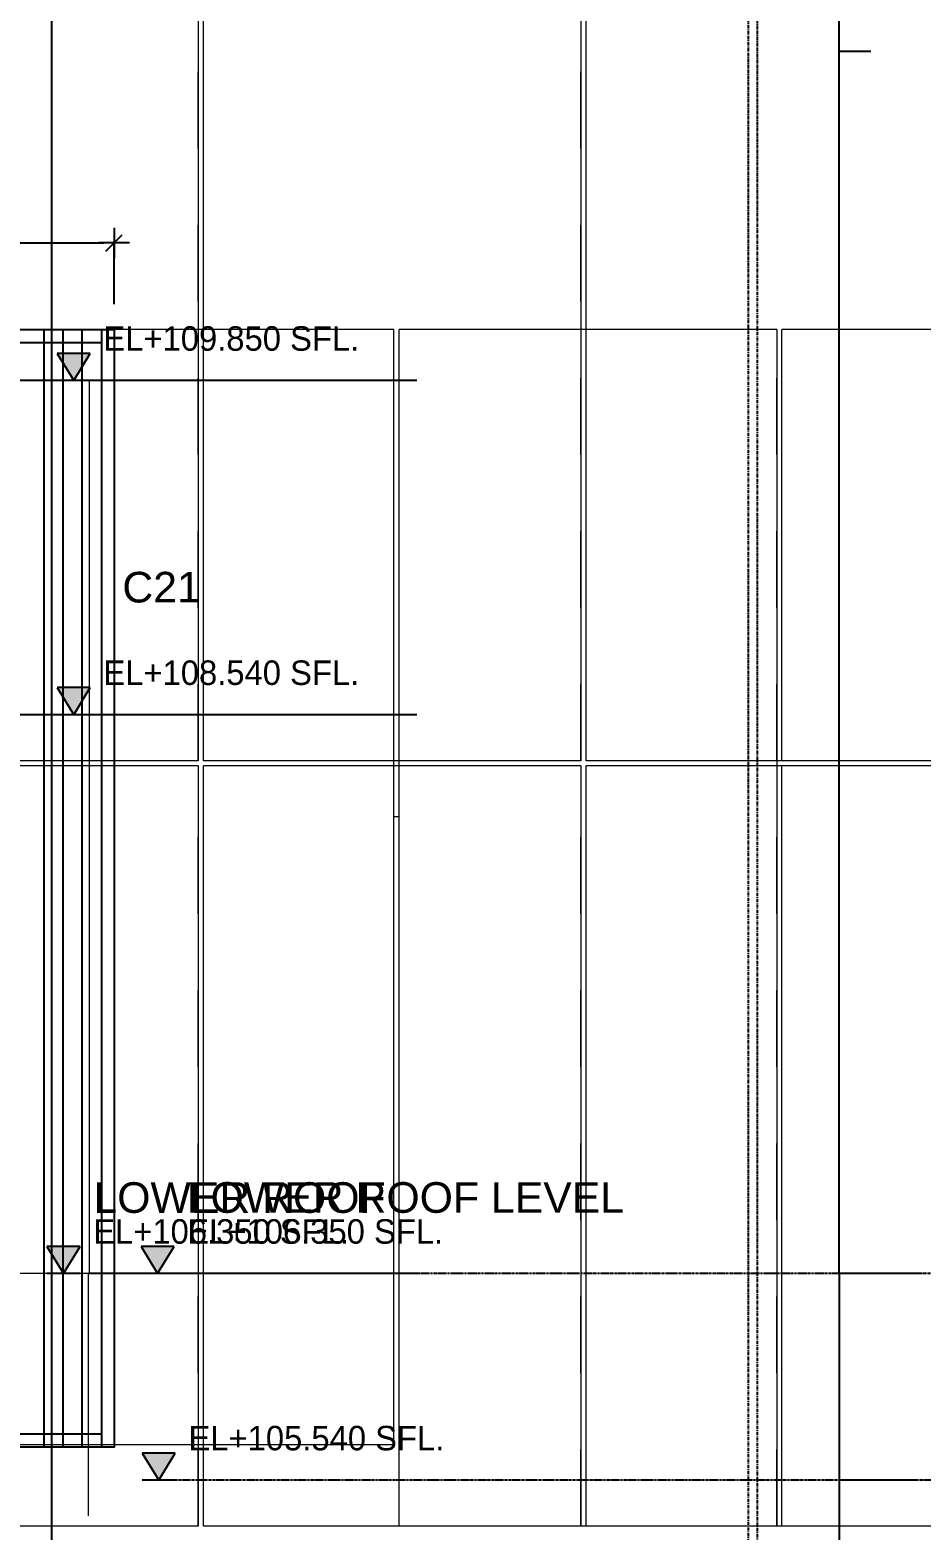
# Model space of a CAD drawing. Header units: millimetres. Extents: x 663313 to 1226001, y 1431724 to 1620898.
# Drawn here: x 1061378 to 1064871, y 1512950 to 1518829 of the extents above; entities that cross this region are included whole.
import ezdxf
from ezdxf.enums import TextEntityAlignment as Align

# ---------------------------------------------------------------- set-up
doc = ezdxf.new("R2010")
doc.units = ezdxf.units.MM
for name, pattern in [('Grid Line', [22.225, 12.7, -3.175, 3.175, -3.175]), ('HIDDEN', [0.375, 0.25, -0.125]), ('XKITLINE00', [0]), ('XKITLINE02', [4, 2, -2])]:
    doc.linetypes.add(name, pattern=pattern)
doc.layers.add('000 - 0_HIDE_OBJ_FRAMING_DEF_SUB', color=7, linetype='Continuous', plot=False)
doc.layers.add('A-FLOR-E', color=7, linetype='Continuous', lineweight=9)
doc.layers.add('A-GENM', color=7, linetype='Continuous', lineweight=9)
doc.layers.add('CVA044__', color=7, linetype='Continuous')
doc.layers.add('DIM', color=7, linetype='Continuous')
doc.styles.add('ANGSANA', font='angsana.shx', dxfattribs={"width": 0.9})
doc.styles.add('Arial', font='arial.ttf')
doc.dimstyles.new('Dim - 40 - End', dxfattribs={"dimscale": 0.04, "dimtxt": 3, "dimasz": 1, "dimexe": 0, "dimexo": 2.5, "dimgap": 1.5, "dimtad": 1, "dimdec": 0, "dimlfac": 1000, "dimzin": 1, "dimdsep": 46, "dimtxsty": 'Arial', "dimblk": 'END', "dimcen": 0.09, "dimclrd": 7, "dimclre": 7, "dimclrt": 7, "dimadec": 0, "dimazin": 0, "dimtfac": 1, "dimtdec": 0, "dimtix": 1, "dimtofl": 0, "dimtmove": 2, "dimatfit": 3, "dimfxl": 1, "dimtfill": 1, "dimtfillclr": 256, "dimtolj": 1, "dimtzin": 0, "dimarcsym": 0})

# ---------------------------------------------------------------- blocks, each defined once
blk = doc.blocks.new('*A27341188')
at = {"layer": '000 - 0_HIDE_OBJ_FRAMING_DEF_SUB', "color": 7, "linetype": 'XKITLINE02', "lineweight": 0}
for p, q in [((347.90058, 31.882036), (347.90058, 51.748703)), ((357.767247, 31.882036), (357.767247, 51.748703)), ((347.90058, 11.882036), (347.90058, 31.748703)), ((357.767247, 11.882036), (357.767247, 31.748703))]:
    blk.add_line(p, q, dxfattribs=at)
at = {"layer": '000 - 0_HIDE_OBJ_FRAMING_DEF_SUB', "color": 7, "linetype": 'XKITLINE00', "lineweight": 0}
for p, q in [((347.900591, 31.882036), (347.900591, 51.748703)), ((357.767257, 51.748703), (357.767257, 31.882036)), ((357.767257, 31.882036), (347.90058, 31.882036)), ((357.767257, 31.748703), (347.90058, 31.748703)), ((347.900591, 11.882036), (347.900591, 31.748703)), ((357.767257, 31.748703), (357.767257, 11.882036)), ((357.767257, 11.882036), (347.90058, 11.882036))]:
    blk.add_line(p, q, dxfattribs=at)
blk = doc.blocks.new('*A27351189')
at = {"layer": '000 - 0_HIDE_OBJ_FRAMING_DEF_SUB', "color": 7, "linetype": 'XKITLINE02', "lineweight": 0}
for p, q in [((357.90058, 31.882036), (357.90058, 51.748703)), ((357.90058, 11.882036), (357.90058, 31.748703))]:
    blk.add_line(p, q, dxfattribs=at)
at = {"layer": '000 - 0_HIDE_OBJ_FRAMING_DEF_SUB', "color": 7, "linetype": 'XKITLINE00', "lineweight": 0}
for p, q in [((357.900591, 31.882036), (357.900591, 51.748703)), ((367.767257, 31.882036), (357.90058, 31.882036)), ((367.767257, 31.748703), (357.90058, 31.748703)), ((357.900591, 11.882036), (357.900591, 31.748703)), ((367.767257, 11.882036), (357.90058, 11.882036))]:
    blk.add_line(p, q, dxfattribs=at)
blk = doc.blocks.new('*A27391193')
at = {"layer": '000 - 0_HIDE_OBJ_FRAMING_DEF_SUB', "color": 7, "linetype": 'XKITLINE02', "lineweight": 0}
for p, q in [((347.767247, 31.882036), (347.767247, 51.748703)), ((347.767247, 11.882036), (347.767247, 31.748703))]:
    blk.add_line(p, q, dxfattribs=at)
at = {"layer": '000 - 0_HIDE_OBJ_FRAMING_DEF_SUB', "color": 7, "linetype": 'XKITLINE00', "lineweight": 0}
for p, q in [((347.767257, 51.748703), (347.767257, 31.882036)), ((347.767257, 31.882036), (337.90058, 31.882036)), ((347.767257, 31.748703), (337.90058, 31.748703)), ((347.767257, 31.748703), (347.767257, 11.882036)), ((347.767257, 11.882036), (337.90058, 11.882036))]:
    blk.add_line(p, q, dxfattribs=at)
blk = doc.blocks.new('*A27411195')
at = {"layer": '000 - 0_HIDE_OBJ_FRAMING_DEF_SUB', "color": 7, "linetype": 'XKITLINE00', "lineweight": 0}
for p, q in [((317.900591, 43.148703), (317.90058, 43.148703)), ((317.900591, 31.882036), (317.900591, 43.148703)), ((322.433924, 43.148703), (317.900591, 43.148703)), ((327.767257, 31.882036), (317.90058, 31.882036)), ((327.767257, 31.748703), (317.90058, 31.748703)), ((317.900591, 11.882036), (317.900591, 31.748703)), ((327.767257, 11.882036), (317.90058, 11.882036))]:
    blk.add_line(p, q, dxfattribs=at)
at = {"layer": '000 - 0_HIDE_OBJ_FRAMING_DEF_SUB', "color": 7, "linetype": 'XKITLINE02', "lineweight": 0}
for p, q in [((317.90058, 31.882036), (317.90058, 43.148703)), ((317.90058, 43.148703), (317.900591, 43.148703)), ((317.90058, 11.882036), (317.90058, 31.748703))]:
    blk.add_line(p, q, dxfattribs=at)
blk = doc.blocks.new('*A27421196')
at = {"layer": '000 - 0_HIDE_OBJ_FRAMING_DEF_SUB', "color": 7, "linetype": 'XKITLINE00', "lineweight": 0}
for p, q in [((317.767257, 43.148703), (307.90058, 43.148703)), ((307.900591, 11.882036), (307.900591, 43.148703)), ((317.767257, 43.148703), (317.767257, 11.882036)), ((317.767257, 11.882036), (307.90058, 11.882036))]:
    blk.add_line(p, q, dxfattribs=at)
at = {"layer": '000 - 0_HIDE_OBJ_FRAMING_DEF_SUB', "color": 7, "linetype": 'XKITLINE02', "lineweight": 0}
for p, q in [((307.90058, 11.882036), (307.90058, 43.148703)), ((317.767247, 11.882036), (317.767247, 43.148703))]:
    blk.add_line(p, q, dxfattribs=at)
blk = doc.blocks.new('3')
at = {"layer": '000 - 0_HIDE_OBJ_FRAMING_DEF_SUB', "color": 7, "linetype": 'XKITLINE00', "lineweight": 0}
for p, q in [((663618.5508, 1524738.0681), (663618.5308, 1524738.0681)), ((663618.5508, 1524737.6681), (663618.5308, 1524737.6681))]:
    blk.add_line(p, q, dxfattribs=at)
blk.add_lwpolyline([(663617.0508, 1524739.5781), (663617.0508, 1524735.2081), (663618.5308, 1524735.2081), (663618.5308, 1524739.5781)], close=True, dxfattribs=at)
at = {"layer": '000 - 0_HIDE_OBJ_FRAMING_DEF_SUB', "color": 7, "lineweight": 0, "xscale": 0.15, "yscale": 0.15, "zscale": 0.15}
for name in ['*A27351189', '*A27411195', '*A27391193', '*A27341188', '*A27421196']:
    blk.add_blockref(name, (663572.3657, 1524733.1057), dxfattribs=at)
blk = doc.blocks.new('END')
at = {"color": 7}
for p, q in [((0, 1.5), (0, -1.5)), ((1.5, 0), (-1.5, 0)), ((-0.8, -0.8), (0.8, 0.8))]:
    blk.add_line(p, q, dxfattribs=at)
blk = doc.blocks.new('*D5007')
at = {"layer": '000 - 0_HIDE_OBJ_FRAMING_DEF_SUB', "color": 7, "lineweight": -2, "transparency": 16777216}
for p, q in [((-14319.8, 111540), (-14443.6, 111540)), ((-14443.6, 111140), (-14443.6, 111540)), ((-14319.8, 111140), (-14443.6, 111140))]:
    blk.add_line(p, q, dxfattribs=at)
at = {"layer": 'Defpoints', "color": 7, "transparency": 16777216}
for p in [(-14443.6, 111540), (-14319.7, 111540), (-14319.7, 111140)]:
    blk.add_point(p, dxfattribs=at)
at = {"layer": '000 - 0_HIDE_OBJ_FRAMING_DEF_SUB', "color": 7, "lineweight": -2, "transparency": 16777216, "xscale": 0.04, "yscale": 0.04, "zscale": 0.04}
for p, rotation in [((-14443.6, 111540), 90), ((-14443.6, 111140), 270)]:
    blk.add_blockref('END', p, dxfattribs=dict(at, rotation=rotation))
at = {"layer": '000 - 0_HIDE_OBJ_FRAMING_DEF_SUB', "color": 7, "transparency": 16777216, "insert": (-14443.7, 111340), "char_height": 0.12, "attachment_point": 5, "rotation": 90, "style": 'Arial', "bg_fill": 3, "box_fill_scale": 1.1, "bg_fill_color": 256, "bg_fill_true_color": 13158600, "bg_fill_transparency": 0}
blk.add_mtext('\\A1;400000', dxfattribs=at)
blk = doc.blocks.new('*D5011')
at = {"layer": '000 - 0_HIDE_OBJ_FRAMING_DEF_SUB', "color": 7, "lineweight": -2, "transparency": 16777216}
for p, q in [((-14139.8, 105540), (-14443.6, 105540)), ((-14443.6, 105540), (-14443.6, 105140)), ((-14139.8, 105140), (-14443.6, 105140))]:
    blk.add_line(p, q, dxfattribs=at)
at = {"layer": 'Defpoints', "color": 7, "transparency": 16777216}
for p in [(-14139.7, 105540), (-14443.6, 105140), (-14139.7, 105140)]:
    blk.add_point(p, dxfattribs=at)
at = {"layer": '000 - 0_HIDE_OBJ_FRAMING_DEF_SUB', "color": 7, "lineweight": -2, "transparency": 16777216, "xscale": 0.04, "yscale": 0.04, "zscale": 0.04}
for p, rotation in [((-14443.6, 105540), 90), ((-14443.6, 105140), 270)]:
    blk.add_blockref('END', p, dxfattribs=dict(at, rotation=rotation))
at = {"layer": '000 - 0_HIDE_OBJ_FRAMING_DEF_SUB', "color": 7, "transparency": 16777216, "insert": (-14443.7, 105340), "char_height": 0.12, "attachment_point": 5, "rotation": 90, "style": 'Arial', "bg_fill": 3, "box_fill_scale": 1.1, "bg_fill_color": 256, "bg_fill_true_color": 13158600, "bg_fill_transparency": 0}
blk.add_mtext('\\A1;400000', dxfattribs=at)
blk = doc.blocks.new('*D5012')
at = {"layer": '000 - 0_HIDE_OBJ_FRAMING_DEF_SUB', "color": 7, "lineweight": -2, "transparency": 16777216}
for p, q in [((-14323, 111140), (-14443.6, 111140)), ((-14443.6, 106350), (-14443.6, 111140)), ((-14323, 106350), (-14443.6, 106350))]:
    blk.add_line(p, q, dxfattribs=at)
at = {"layer": 'Defpoints', "color": 7, "transparency": 16777216}
for p in [(-14443.6, 111140), (-14322.9, 111140), (-14322.9, 106350)]:
    blk.add_point(p, dxfattribs=at)
at = {"layer": '000 - 0_HIDE_OBJ_FRAMING_DEF_SUB', "color": 7, "lineweight": -2, "transparency": 16777216, "xscale": 0.04, "yscale": 0.04, "zscale": 0.04}
for p, rotation in [((-14443.6, 111140), 90), ((-14443.6, 106350), 270)]:
    blk.add_blockref('END', p, dxfattribs=dict(at, rotation=rotation))
at = {"layer": '000 - 0_HIDE_OBJ_FRAMING_DEF_SUB', "color": 7, "transparency": 16777216, "insert": (-14443.7, 108745), "char_height": 0.12, "attachment_point": 5, "rotation": 90, "style": 'Arial', "bg_fill": 3, "box_fill_scale": 1.1, "bg_fill_color": 256, "bg_fill_true_color": 13158600, "bg_fill_transparency": 0}
blk.add_mtext('\\A1;4790000', dxfattribs=at)
blk = doc.blocks.new('LEV-SEC')
at = {"layer": '000 - 0_HIDE_OBJ_FRAMING_DEF_SUB'}
blk.add_hatch(color=7, dxfattribs=at).paths.add_polyline_path([(-1.62, 2.67), (0, 0), (1.62, 2.67)])
at = {"layer": '000 - 0_HIDE_OBJ_FRAMING_DEF_SUB', "color": 7}
for p, q in [((-1.62, 2.67), (0, 0)), ((1.62, 2.67), (-1.62, 2.67)), ((0, 0), (1.62, 2.67)), ((1.62, 0), (-1.62, 0))]:
    blk.add_line(p, q, dxfattribs=at)
at = {"layer": '000 - 0_HIDE_OBJ_FRAMING_DEF_SUB', "color": 7, "style": 'ANGSANA'}
blk.add_attdef('ELEVATION', text='', height=2.4, dxfattribs=at).set_placement((2.91, 2.21), align=Align.BOTTOM_LEFT)
blk = doc.blocks.new('*D5047')
at = {"layer": '000 - 0_HIDE_OBJ_FRAMING_DEF_SUB', "color": 7, "lineweight": -2, "transparency": 16777216}
for p, q in [((-14137.4, 106350), (-14443.6, 106350)), ((-14443.6, 106350), (-14443.6, 105540)), ((-14137.4, 105540), (-14443.6, 105540))]:
    blk.add_line(p, q, dxfattribs=at)
at = {"layer": 'Defpoints', "color": 7, "transparency": 16777216}
for p in [(-14137.3, 106350), (-14443.6, 105540), (-14137.3, 105540)]:
    blk.add_point(p, dxfattribs=at)
at = {"layer": '000 - 0_HIDE_OBJ_FRAMING_DEF_SUB', "color": 7, "lineweight": -2, "transparency": 16777216, "xscale": 0.04, "yscale": 0.04, "zscale": 0.04}
for p, rotation in [((-14443.6, 106350), 90), ((-14443.6, 105540), 270)]:
    blk.add_blockref('END', p, dxfattribs=dict(at, rotation=rotation))
at = {"layer": '000 - 0_HIDE_OBJ_FRAMING_DEF_SUB', "color": 7, "transparency": 16777216, "insert": (-14443.7, 105945), "char_height": 0.12, "attachment_point": 5, "rotation": 90, "style": 'Arial', "bg_fill": 3, "box_fill_scale": 1.1, "bg_fill_color": 256, "bg_fill_true_color": 13158600, "bg_fill_transparency": 0}
blk.add_mtext('\\A1;810000', dxfattribs=at)
blk = doc.blocks.new('GM_Louver Grill Vertical Z1 - Z Profile-V256-ENT 4 ELE-2 sheet')
at = {"layer": '000 - 0_HIDE_OBJ_FRAMING_DEF_SUB', "color": 7}
blk.add_line((-142238.2, 105670), (-142238.2, 110050), dxfattribs=at)
blk = doc.blocks.new('5')
at = {"layer": '000 - 0_HIDE_OBJ_FRAMING_DEF_SUB', "color": 7}
for p, q in [((1866226.1, 110050), (1866226.1, 105670)), ((1864826.1, 110000), (1866226.1, 110000)), ((1866226.1, 105720), (1864826.1, 105720))]:
    blk.add_line(p, q, dxfattribs=at)
blk.add_lwpolyline([(1864776.1, 110050), (1866276.1, 110050), (1866276.1, 105670), (1864776.1, 105670)], close=True, dxfattribs=at)
at = {"layer": 'A-GENM', "color": 7}
for p in [(2008239.3, 0), (2008314.3, 0), (2008389.3, 0)]:
    blk.add_blockref('GM_Louver Grill Vertical Z1 - Z Profile-V256-ENT 4 ELE-2 sheet', p, dxfattribs=at)
blk = doc.blocks.new('*D5150')
at = {"layer": '000 - 0_HIDE_OBJ_FRAMING_DEF_SUB', "color": 7, "lineweight": -2, "transparency": 16777216}
for p, q in [((28.2605, 3.8), (28.2605, 4.0395)), ((28.3005, 4.0395), (29.7205, 4.0395)), ((29.7605, 3.8), (29.7605, 4.0395))]:
    blk.add_line(p, q, dxfattribs=at)
at = {"layer": 'Defpoints', "color": 7, "transparency": 16777216}
for p in [(29.7605, 4.0395), (28.2605, 3.7), (29.7605, 3.7)]:
    blk.add_point(p, dxfattribs=at)
at = {"layer": '000 - 0_HIDE_OBJ_FRAMING_DEF_SUB', "color": 7, "lineweight": -2, "transparency": 16777216, "xscale": 0.04, "yscale": 0.04, "zscale": 0.04, "rotation": 180}
blk.add_blockref('END', (28.2605, 4.0395), dxfattribs=at)
at = {"layer": '000 - 0_HIDE_OBJ_FRAMING_DEF_SUB', "color": 7, "lineweight": -2, "transparency": 16777216, "xscale": 0.04, "yscale": 0.04, "zscale": 0.04}
blk.add_blockref('END', (29.7605, 4.0395), dxfattribs=at)
at = {"layer": '000 - 0_HIDE_OBJ_FRAMING_DEF_SUB', "color": 7, "transparency": 16777216, "insert": (29.0105, 4.1608), "char_height": 0.12, "attachment_point": 5, "style": 'Arial', "bg_fill": 3, "box_fill_scale": 1.1, "bg_fill_color": 256, "bg_fill_true_color": 13158600, "bg_fill_transparency": 0}
blk.add_mtext('\\A1;1500', dxfattribs=at)
blk = doc.blocks.new('W-1-PP18-ST_ENT4_REV00_20260602-153434_ELEVATION_3_ST')
at = {"layer": '000 - 0_HIDE_OBJ_FRAMING_DEF_SUB', "color": 7, "linetype": 'Grid Line'}
blk.add_line((-14800, 103564.3907), (-14800, 116682.8551), dxfattribs=at)
at = {"layer": '000 - 0_HIDE_OBJ_FRAMING_DEF_SUB', "color": 7, "linetype": 'Grid Line', "ltscale": 0.6}
for p, q in [((-7850, 106350), (-17111.0505, 106350)), ((-4905, 105540), (-17111.0505, 105540))]:
    blk.add_line(p, q, dxfattribs=at)
at = {"layer": '000 - 0_HIDE_OBJ_FRAMING_DEF_SUB', "color": 7, "xscale": 40, "yscale": 40, "zscale": 40}
for p, values in [((-17115.664, 106350), {'ELEVATION': 'EL+106.350 SFL.'}), ((-17111.0505, 105540), {'ELEVATION': 'EL+105.540 SFL.'})]:
    blk.add_blockref('LEV-SEC', p, dxfattribs=at).add_auto_attribs(values)
at = {"layer": '000 - 0_HIDE_OBJ_FRAMING_DEF_SUB', "color": 7, "style": 'Arial'}
blk.add_text('LOWER ROOF LEVEL', height=120, dxfattribs=at).set_placement((-17001.0388, 106588.3073))
at = {"layer": '000 - 0_HIDE_OBJ_FRAMING_DEF_SUB', "color": 7}
dim = blk.add_linear_dim(base=(-14443.5791, 111540), p1=(-14319.72, 111140), p2=(-14319.72, 111540), angle=90, dimstyle='Dim - 40 - End', override={"dimclrd": 7, "dimclre": 7, "dimclrt": 7}, dxfattribs=at)
dim.commit()
dim.dimension.update_dxf_attribs({"geometry": '*D5007', "text_midpoint": (-14443.7004, 111340)})
for base, p1, p2, picture, middle in [((-14443.5791, 111140), (-14322.9007, 106350), (-14322.9007, 111140), '*D5012', (-14443.7004, 108745)), ((-14443.5791, 105140), (-14139.7222, 105540), (-14139.7222, 105140), '*D5011', (-14443.7004, 105340))]:
    dim = blk.add_linear_dim(base=base, p1=p1, p2=p2, angle=90, dimstyle='Dim - 40 - End', override={"dimclrd": 7, "dimclre": 7, "dimclrt": 7}, dxfattribs=at)
    dim.commit()
    dim.dimension.update_dxf_attribs({"geometry": picture, "text_midpoint": middle})
dim = blk.add_linear_dim(base=(-14443.5791, 105540), p1=(-14137.2694, 106350), p2=(-14137.2694, 105540), angle=90, dimstyle='Dim - 40 - End', override={"dimclrd": 7, "dimclre": 7, "dimclrt": 7}, dxfattribs=at)
dim.commit()
dim.dimension.update_dxf_attribs({"geometry": '*D5047', "text_midpoint": (-14443.7004, 105945)})
blk = doc.blocks.new('A$Cc1931124')
at = {"layer": '000 - 0_HIDE_OBJ_FRAMING_DEF_SUB', "color": 7, "linetype": 'Grid Line'}
blk.add_line((29.5143, 9.6361), (29.5143, -1.8694), dxfattribs=at)
at = {"layer": '000 - 0_HIDE_OBJ_FRAMING_DEF_SUB', "color": 7, "linetype": 'Grid Line', "ltscale": 0.6}
for p, q in [((30.9465, 3.5), (29.3643, 3.5)), ((30.9465, 2.19), (29.3643, 2.19)), ((30.9465, 0), (29.6603, 0))]:
    blk.add_line(p, q, dxfattribs=at)
at = {"layer": 'A-FLOR-E', "color": 7, "linetype": 'HIDDEN', "ltscale": 20}
for points in [[(29.6643, 0), (29.6643, 3.5), (29.3643, 3.5), (29.3643, 0)], [(16.4593, -0.95), (29.6603, -0.95), (29.6603, 0), (12.6343, 0)]]:
    blk.add_lwpolyline(points, dxfattribs=at)
at = {"layer": '000 - 0_HIDE_OBJ_FRAMING_DEF_SUB', "color": 7, "xscale": 0.001, "yscale": 0.001, "zscale": 0.001}
blk.add_blockref('5', (-1836.5155, -106.35), dxfattribs=at)
at = {"layer": 'DIM', "color": 7, "xscale": 0.04, "yscale": 0.04, "zscale": 0.04}
for p, values in [((29.6019, 3.5), {'ELEVATION': 'EL+109.850 SFL.'}), ((29.6019, 2.19), {'ELEVATION': 'EL+108.540 SFL.'}), ((29.5619, 0), {'ELEVATION': 'EL+106.350 SFL.'})]:
    blk.add_blockref('LEV-SEC', p, dxfattribs=at).add_auto_attribs(values)
at = {"layer": '000 - 0_HIDE_OBJ_FRAMING_DEF_SUB', "color": 7, "style": 'Arial'}
blk.add_text('LOWER ROOF', height=0.12, dxfattribs=at).set_placement((29.6793, 0.238))
at = {"layer": 'CVA044__', "color": 7, "style": 'Arial'}
blk.add_text('C21', height=0.12, dxfattribs=at).set_placement((29.7926, 2.6305))
at = {"layer": '000 - 0_HIDE_OBJ_FRAMING_DEF_SUB', "color": 7}
dim = blk.add_linear_dim(base=(29.7605, 4.0395), p1=(28.2605, 3.7), p2=(29.7605, 3.7), dimstyle='Dim - 40 - End', override={"dimclrd": 7, "dimclre": 7, "dimclrt": 7}, dxfattribs=at)
dim.commit()
dim.dimension.update_dxf_attribs({"geometry": '*D5150', "text_midpoint": (29.0105, 4.1608)})

msp = doc.modelspace()

# ---------------------------------------------------------------- linework, layer by layer
at = {"layer": '000 - 0_HIDE_OBJ_FRAMING_DEF_SUB', "color": 7, "linetype": 'Grid Line'}
msp.add_line((1064229.8414, 1507055.0011), (1064229.8414, 1523801.2017), dxfattribs=at)

# ---------------------------------------------------------------- block references
at = {"layer": 'DIM', "color": 7, "xscale": 1000, "yscale": 1000, "zscale": 1000}
for p in [(-662562493.0659, -1523221923.05), (-662555725.9731, -1523221923.05)]:
    msp.add_blockref('3', p, dxfattribs=at)

# ---------------------------------------------------------------- next in the draw order: block references
at = {"color": 7}
msp.add_blockref('W-1-PP18-ST_ENT4_REV00_20260602-153434_ELEVATION_3_ST', (1078993.9966, 1407605.0011), dxfattribs=at)

# ---------------------------------------------------------------- next in the draw order: block references
at = {"color": 7, "xscale": 1000, "yscale": 1000, "zscale": 1000}
msp.add_blockref('A$Cc1931124', (1031947.568, 1513955.0011), dxfattribs=at)

doc.saveas('drawing.dxf')
